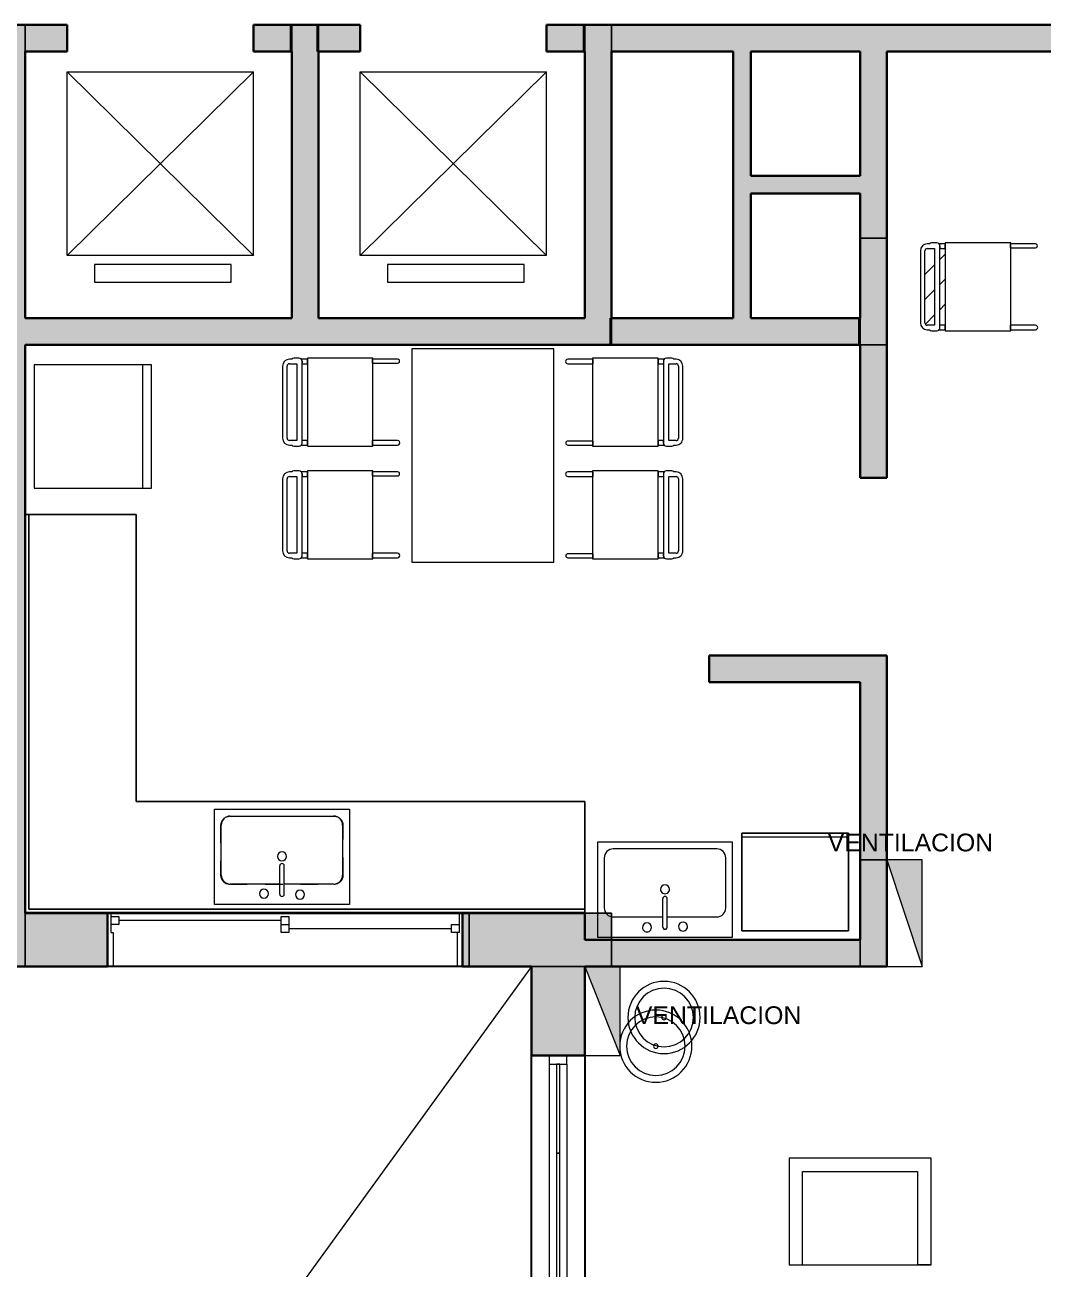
# Model space of a CAD drawing. Header units: metres. Extents: x 42 to 294, y -52 to 32.
# Drawn here: x 62.22 to 67.95, y -15.66 to -8.66 of the extents above; entities that cross this region are included whole.
import ezdxf

# ---------------------------------------------------------------- set-up
doc = ezdxf.new("R2010")
doc.units = ezdxf.units.M
doc.header["$LTSCALE"] = 0.15
doc.linetypes.add('Dash dot dot', pattern=[0.03, 0.012, -0.006, 0, -0.006, 0, -0.006])
doc.layers.get('0').update_dxf_attribs({"lineweight": 20})
for name, color, linetype, lineweight in [('A-FLORCAM', 3, 'Continuous', 9), ('A-FLORPAM', 8, 'Continuous', 9), ('A-GLAZIDM', 6, 'Continuous', 9), ('A-WALL', 2, 'Continuous', 30), ('A-WALLCWM', 6, 'Continuous', 9), ('E-LITEEQM', 4, 'Continuous', 9), ('F-AFFFEQM', 6, 'Continuous', 9), ('I-DETLFUM', 2, 'Continuous', 9), ('P-SANRFIM', 6, 'Continuous', 9), ('VENTILACIONES', 4, 'Continuous', 9)]:
    doc.layers.add(name, color=color, linetype=linetype, lineweight=lineweight)
doc.layers.add('Hatch', color=8, linetype='Continuous')
doc.layers.add('MUROS', color=11, linetype='Continuous')
doc.styles.get("Standard").update_dxf_attribs({"font": 'arial.ttf', "height": 0.15})
pattern_1 = [(45, (71.28065, -13.41981), (-0.0707107, 0.0707107), [])]

# ---------------------------------------------------------------- blocks, each defined once
blk = doc.blocks.new('Deslizante con cubrejuntas - 2000 x 1200mm-111-04 Tercer piso')
at = {"layer": 'A-GLAZIDM', "lineweight": 13}
for p, q in [((-0.96825, 0.15), (-1, 0.15)), ((-0.96825, -0.04205), (-0.96825, 0.15)), ((0.96825, 0.15), (1, 0.15)), ((0.96825, -0.04205), (0.96825, 0.15)), ((1, 0.15), (1, -0.15)), ((-0.98095, -0.04205), (-0.96825, -0.04205)), ((-0.98095, -0.15), (-0.98095, -0.04205)), ((-0.96825, -0.04205), (-0.9365, -0.04205)), ((-0.9365, -0.04205), (-0.9365, -0.0865)), ((-0.022225, -0.064275), (-0.9365, -0.064275)), ((-0.022225, -0.04205), (0.022225, -0.04205)), ((-0.022225, -0.13095), (-0.022225, -0.04205)), ((0.022225, -0.04205), (0.022225, -0.13095)), ((0.98095, -0.04205), (0.96825, -0.04205)), ((0.98095, -0.15), (0.98095, -0.04205)), ((-0.9365, -0.0865), (-0.98095, -0.0865)), ((0.022225, -0.0865), (-0.022225, -0.0865)), ((0.022225, -0.13095), (-0.022225, -0.13095)), ((0.022225, -0.108725), (0.9365, -0.108725)), ((0.9365, -0.0865), (0.98095, -0.0865)), ((0.9365, -0.13095), (0.9365, -0.0865)), ((0.98095, -0.13095), (0.9365, -0.13095)), ((-1, -0.15), (-0.98095, -0.15)), ((1, -0.15), (0.98095, -0.15))]:
    blk.add_line(p, q, dxfattribs=at)
blk = doc.blocks.new('Panel de sistema - Acristalado-106-04 Tercer piso')
at = {"layer": 'A-WALLCWM'}
for p, q in [((0.25, 0.01), (-0.25, 0.01)), ((-0.25, 0.01), (-0.25, -0.01)), ((0.25, -0.01), (0.25, 0.01)), ((-0.25, -0.01), (0.25, -0.01))]:
    blk.add_line(p, q, dxfattribs=at)
blk = doc.blocks.new('Panel de sistema - Acristalado-102-04 Tercer piso')
at = {"layer": 'A-WALLCWM'}
for p, q in [((0.5, 0.01), (-0.5, 0.01)), ((-0.5, 0.01), (-0.5, -0.01)), ((0.5, -0.01), (0.5, 0.01)), ((-0.5, -0.01), (0.5, -0.01))]:
    blk.add_line(p, q, dxfattribs=at)
blk = doc.blocks.new('Montante rectangular - Montante rectangular - 5x10 cm Aluminio-101-04 Tercer piso')
at = {"layer": 'A-WALLCWM'}
h = blk.add_hatch(dxfattribs=at)
h.set_pattern_fill('FP1_5', color=256, style=0, pattern_type=2)
h.set_pattern_definition([(315, (0.026, 0.208), (0.25173, 0.25173), []), (315, (0.407, 0.208), (0.25173, 0.25173), [])])
h.paths.add_polyline_path([(-0.05, 0.05), (-0.05, -0.05), (0, -0.05), (0, 0.05)], flags=0)
at = {"layer": 'A-WALLCWM', "lineweight": 13}
for p, q in [((-0.05, 0.05), (-0.05, -0.05)), ((0, 0.05), (-0.05, 0.05)), ((0, -0.05), (0, 0.05)), ((-0.05, -0.05), (0, -0.05))]:
    blk.add_line(p, q, dxfattribs=at)
blk = doc.blocks.new('Montante rectangular - Montante rectangular - 5x10 cm Aluminio-93-04 Tercer piso')
at = {"layer": 'A-WALLCWM'}
for p, q in [((20.7336, -3.1307), (20.7336, -4.1307)), ((20.8336, -3.1307), (20.8336, -4.1307))]:
    blk.add_line(p, q, dxfattribs=at)
blk = doc.blocks.new('Montante rectangular - Montante rectangular - 5x10 cm Aluminio-99-04 Tercer piso')
at = {"layer": 'A-WALLCWM'}
for p, q in [((20.7336, -2.6307), (20.7336, -3.1307)), ((20.8336, -2.6307), (20.8336, -3.1307))]:
    blk.add_line(p, q, dxfattribs=at)
blk = doc.blocks.new('Contemporary Seating - Armchair-37-04 Tercer piso')
at = {"layer": 'I-DETLFUM'}
for p, q in [((0.5214, 0), (-0.2786, 0)), ((-0.2786, 0), (-0.2786, -0.6)), ((0.5214, 0), (-0.2786, 0)), ((-0.2786, 0), (-0.2786, -0.6)), ((0.5214, -0.6), (0.5214, 0)), ((0.5214, -0.6), (0.5214, 0)), ((-0.2024, -0.0759), (0.4452, -0.0759)), ((-0.2024, -0.6), (-0.2024, -0.0759)), ((0.4452, -0.0759), (0.4452, -0.6)), ((-0.2786, -0.6), (0.5214, -0.6)), ((-0.2786, -0.6), (-0.2024, -0.6)), ((-0.2024, -0.6), (0.4452, -0.6)), ((0.5214, -0.6), (0.4452, -0.6))]:
    blk.add_line(p, q, dxfattribs=at)
blk = doc.blocks.new('Floor Lamp _5_ - 100 watt Incandescent-32-04 Tercer piso')
at = {"layer": 'E-LITEEQM'}
for radius, start, end in [(0.2032, 0, 180), (0.2032, 360, 180), (0.1651, 360, 180), (0.2032, 180, 0), (0.2032, 180, 360), (0.1651, 180, 360), (0.0127, 360, 180), (0.0127, 180, 360)]:
    blk.add_arc((0, 0), radius, start, end, dxfattribs=at)
blk = doc.blocks.new('M_Ascensor eléctrico-4 personas - 1000 x 880mm-29-04 Tercer piso')
at = {"layer": 'F-AFFFEQM'}
for p, q in [((-0.3998, 0.6025), (-0.3998, 0.5025)), ((0.3702, 0.6025), (-0.3998, 0.6025)), ((0.3702, 0.5025), (0.3702, 0.6025)), ((-0.3998, 0.5025), (0.3702, 0.5025)), ((-0.525, 0.4525), (0.525, -0.5825)), ((-0.525, -0.5825), (0.525, 0.4525)), ((-0.525, 0.4525), (-0.525, -0.5825)), ((-0.525, 0.4525), (0.525, 0.4525)), ((0.525, 0.4525), (0.525, -0.5825)), ((0.525, -0.5825), (-0.525, -0.5825))]:
    blk.add_line(p, q, dxfattribs=at)
blk = doc.blocks.new('Counter Top - Corner w sink - 600mm Depth-28-04 Tercer piso')
at = {"layer": 'A-FLORCAM'}
for p, q in [((-0.5755, 2.2406), (-1.2005, 2.2406)), ((-0.5755, 0.625), (-0.5755, 2.2406)), ((1.9495, 0.625), (-0.5755, 0.625)), ((1.9495, 0), (1.9495, 0.625)), ((-1.2005, 0), (1.9495, 0))]:
    blk.add_line(p, q, dxfattribs=at)
at = {"layer": 'A-FLORCAM', "lineweight": 25}
for p, q in [((-0.5755, 2.2406), (-1.2005, 2.2406)), ((-1.1814, 2.2406), (-1.1814, 0.0191)), ((-0.5755, 0.625), (-0.5755, 2.2406)), ((-0.5755, 0.625), (1.9495, 0.625)), ((1.9495, 0.625), (1.9495, 0)), ((-1.1814, 0.0191), (1.9495, 0.0191)), ((1.9495, 0), (-1.2005, 0))]:
    blk.add_line(p, q, dxfattribs=at)
at = {"layer": 'A-FLORCAM', "linetype": 'Dash dot dot'}
for p, q in [((0.5395, 0.54), (-0.0505, 0.54)), ((-0.1005, 0.49), (-0.1005, 0.21)), ((0.5895, 0.21), (0.5895, 0.49)), ((-0.0505, 0.16), (0.5395, 0.16))]:
    blk.add_line(p, q, dxfattribs=at)
for centre, start, end in [((-0.0505, 0.49), 90, 180), ((0.5395, 0.49), 360, 90), ((-0.0505, 0.21), 180, 270), ((0.5395, 0.21), 270, 0)]:
    blk.add_arc(centre, 0.05, start, end, dxfattribs=at)
blk = doc.blocks.new('M_Sink Kitchen-Single - 760 x 535mm-27-04 Tercer piso')
at = {"layer": 'P-SANRFIM'}
for p, q in [((-0.3643, -0.2698), (-0.3643, 0.2652)), ((-0.3643, 0.2652), (0.3957, 0.2652)), ((-0.2754, 0.2271), (0.3068, 0.2271)), ((0.3957, 0.2652), (0.3957, -0.2698)), ((-0.3262, -0.1047), (-0.3262, 0.1763)), ((0.3576, 0.1763), (0.3576, -0.1047)), ((0.003, -0.2127), (0.003, -0.0531)), ((0.0284, -0.2127), (0.0284, -0.0531)), ((0.003, -0.1555), (-0.2754, -0.1555)), ((0.3068, -0.1555), (0.0284, -0.1555)), ((0.3957, -0.2698), (-0.3643, -0.2698))]:
    blk.add_line(p, q, dxfattribs=at)
for centre, radius, start, end in [((-0.2754, 0.1763), 0.0508, 90, 180), ((0.3068, 0.1763), 0.0508, 360, 90), ((0.0157, 0), 0.0254, 360, 180), ((0.0157, 0), 0.0254, 180, 0), ((0.0157, -0.0531), 0.0127, 360, 180), ((-0.2754, -0.1047), 0.0508, 180, 270), ((0.3068, -0.1047), 0.0508, 270, 0), ((-0.0859, -0.2096), 0.0254, 360, 180), ((-0.0859, -0.2096), 0.0254, 180, 0), ((0.1173, -0.2148), 0.0254, 360, 180), ((0.0157, -0.2127), 0.0127, 180, 0), ((0.1173, -0.2148), 0.0254, 180, 0)]:
    blk.add_arc(centre, radius, start, end, dxfattribs=at)
blk = doc.blocks.new('Refrigerator - 695 x 1650 x 660mm-9-04 Tercer piso')
at = {"layer": 'F-AFFFEQM'}
for p, q in [((0.695, 0.762), (0, 0.762)), ((0, 0.762), (0, 0.102)), ((0.695, 0.762), (0, 0.762)), ((0, 0.762), (0, 0.102)), ((0.695, 0.102), (0.695, 0.762)), ((0.695, 0.102), (0.695, 0.762)), ((0.695, 0.152), (0, 0.152)), ((0, 0.102), (0.695, 0.102)), ((0, 0.102), (0.695, 0.102))]:
    blk.add_line(p, q, dxfattribs=at)
blk = doc.blocks.new('Washer - 600 x 820 x 550mm-26-04 Tercer piso')
at = {"layer": 'F-AFFFEQM'}
for p, q in [((0.1487, 0.675), (-0.4513, 0.675)), ((-0.4513, 0.675), (-0.4513, 0.125)), ((-0.4513, 0.125), (-0.4513, 0.675)), ((-0.4513, 0.675), (0.1487, 0.675)), ((-0.4513, 0.125), (-0.4513, 0.675)), ((-0.4513, 0.675), (0.1487, 0.675)), ((-0.4513, 0.655), (0.1487, 0.655)), ((0.1487, 0.125), (0.1487, 0.675)), ((0.1487, 0.675), (0.1487, 0.125)), ((0.1487, 0.675), (0.1487, 0.125)), ((-0.4513, 0.125), (0.1487, 0.125)), ((0.1487, 0.125), (-0.4513, 0.125)), ((-0.4513, 0.125), (0.1487, 0.125))]:
    blk.add_line(p, q, dxfattribs=at)
blk = doc.blocks.new('Sink - Kitchen _12_ - 760 x 535mm-25-04 Tercer piso')
at = {"layer": 'P-SANRFIM'}
for p, q in [((0.3957, 0.2698), (-0.3643, 0.2698)), ((-0.3643, 0.2698), (-0.3643, -0.2652)), ((-0.3643, 0.2698), (-0.3643, -0.2652)), ((0.3957, 0.2698), (-0.3643, 0.2698)), ((0.003, 0.2127), (0.003, 0.0531)), ((0.0284, 0.2127), (0.0284, 0.0531)), ((0.3957, -0.2652), (0.3957, 0.2698)), ((0.3957, -0.2652), (0.3957, 0.2698)), ((0.003, 0.1555), (-0.2754, 0.1555)), ((0.3068, 0.1555), (0.0284, 0.1555)), ((-0.3262, 0.1047), (-0.3262, -0.1763)), ((0.3576, -0.1763), (0.3576, 0.1047)), ((-0.3643, -0.2652), (0.3957, -0.2652)), ((-0.3643, -0.2652), (0.3957, -0.2652)), ((-0.2754, -0.2271), (0.3068, -0.2271))]:
    blk.add_line(p, q, dxfattribs=at)
for centre, radius, start, end in [((-0.0859, 0.2096), 0.0254, 360, 180), ((0.0157, 0.2127), 0.0127, 360, 180), ((0.1173, 0.2148), 0.0254, 360, 180), ((0.1173, 0.2148), 0.0254, 180, 0), ((-0.2754, 0.1047), 0.0508, 90, 180), ((-0.0859, 0.2096), 0.0254, 180, 0), ((0.3068, 0.1047), 0.0508, 360, 90), ((0.0157, 0), 0.0254, 360, 180), ((0.0157, 0), 0.0254, 180, 0), ((0.0157, 0.0531), 0.0127, 180, 0), ((-0.2754, -0.1763), 0.0508, 180, 270), ((0.3068, -0.1763), 0.0508, 270, 0)]:
    blk.add_arc(centre, radius, start, end, dxfattribs=at)
blk = doc.blocks.new('M_Table-Rectangular - 1200 x 800 mm-75-02 Primer piso')
at = {"layer": 'I-DETLFUM'}
for p, q in [((0.6, 0.4), (-0.6, 0.4)), ((-0.6, 0.4), (-0.6, -0.4)), ((0.6, -0.4), (0.6, 0.4)), ((-0.6, -0.4), (0.6, -0.4))]:
    blk.add_line(p, q, dxfattribs=at)
blk = doc.blocks.new('Chair - Kinder - Chair - Kinder-76-02 Primer piso')
at = {"layer": 'I-DETLFUM'}
for p, q in [((-0.2516, 0.3459), (-0.2516, 0.2032)), ((-0.2295, 0.2032), (-0.2295, 0.3459)), ((0.2056, 0.3459), (0.2056, 0.2032)), ((0.231, 0.2032), (0.231, 0.3459)), ((0.2374, 0.2062), (-0.2579, 0.2062)), ((-0.2579, 0.2062), (-0.2579, -0.1621)), ((-0.2516, 0.2032), (-0.2295, 0.2032)), ((0.2056, 0.2032), (0.231, 0.2032)), ((0.2374, -0.1621), (0.2374, 0.2062)), ((-0.2579, -0.1621), (0.2374, -0.1621)), ((-0.2579, -0.2093), (-0.2579, -0.2391)), ((-0.2262, -0.1621), (-0.2516, -0.1621)), ((-0.2516, -0.1621), (-0.2516, -0.196)), ((0.2209, -0.1922), (-0.2414, -0.1922)), ((-0.2407, -0.1921), (-0.2306, -0.1922)), ((-0.2262, -0.1922), (-0.2262, -0.1621)), ((0.231, -0.1621), (0.2056, -0.1621)), ((0.2056, -0.1621), (0.2056, -0.1922)), ((0.231, -0.196), (0.231, -0.1621)), ((0.2374, -0.2391), (0.2374, -0.2093)), ((-0.2516, -0.2504), (-0.2516, -0.2637)), ((-0.2262, -0.222), (0.2056, -0.222)), ((-0.2262, -0.2637), (-0.2262, -0.222)), ((0.1929, -0.2764), (-0.2135, -0.2764)), ((0.2056, -0.222), (0.2056, -0.2637)), ((0.231, -0.2637), (0.231, -0.2504)), ((-0.2135, -0.3018), (0.1929, -0.3018))]:
    blk.add_line(p, q, dxfattribs=at)
for centre, radius, start, end in [((-0.2405, 0.3459), 0.0111, 360, 180), ((0.2183, 0.3459), 0.0127, 360, 180), ((-0.2408, -0.2093), 0.0171, 92.12676, 180), ((-0.2408, -0.2093), 0.0171, 89.54652, 128.9719), ((0.2203, -0.2093), 0.0171, 360, 87.87324), ((0.2203, -0.2093), 0.0171, 51.0281, 87.87324), ((-0.239, -0.2359), 0.0192, 189.54628, 229.07642), ((-0.2135, -0.2637), 0.0381, 180, 270), ((-0.2135, -0.2637), 0.0127, 180, 270), ((0.1929, -0.2637), 0.0381, 270, 360), ((0.1929, -0.2637), 0.0127, 270, 360), ((0.2185, -0.2359), 0.0192, 310.92358, 350.45372)]:
    blk.add_arc(centre, radius, start, end, dxfattribs=at)
blk = doc.blocks.new('Chair - Kinder - Chair - Kinder-77-02 Primer piso')
at = {"layer": 'I-DETLFUM'}
for p, q in [((-0.2516, 0.3459), (-0.2516, 0.2032)), ((-0.2295, 0.2032), (-0.2295, 0.3459)), ((0.2056, 0.3459), (0.2056, 0.2032)), ((0.231, 0.2032), (0.231, 0.3459)), ((0.2374, 0.2062), (-0.2579, 0.2062)), ((-0.2579, 0.2062), (-0.2579, -0.1621)), ((-0.2516, 0.2032), (-0.2295, 0.2032)), ((0.2056, 0.2032), (0.231, 0.2032)), ((0.2374, -0.1621), (0.2374, 0.2062)), ((-0.2579, -0.1621), (0.2374, -0.1621)), ((-0.2579, -0.2093), (-0.2579, -0.2391)), ((-0.2262, -0.1621), (-0.2516, -0.1621)), ((-0.2516, -0.1621), (-0.2516, -0.196)), ((0.2209, -0.1922), (-0.2414, -0.1922)), ((-0.2407, -0.1921), (-0.2306, -0.1922)), ((-0.2262, -0.1922), (-0.2262, -0.1621)), ((0.231, -0.1621), (0.2056, -0.1621)), ((0.2056, -0.1621), (0.2056, -0.1922)), ((0.231, -0.196), (0.231, -0.1621)), ((0.2374, -0.2391), (0.2374, -0.2093)), ((-0.2516, -0.2504), (-0.2516, -0.2637)), ((-0.2262, -0.222), (0.2056, -0.222)), ((-0.2262, -0.2637), (-0.2262, -0.222)), ((0.1929, -0.2764), (-0.2135, -0.2764)), ((0.2056, -0.222), (0.2056, -0.2637)), ((0.231, -0.2637), (0.231, -0.2504)), ((-0.2135, -0.3018), (0.1929, -0.3018))]:
    blk.add_line(p, q, dxfattribs=at)
for centre, radius, start, end in [((-0.2405, 0.3459), 0.0111, 360, 180), ((0.2183, 0.3459), 0.0127, 360, 180), ((-0.2408, -0.2093), 0.0171, 92.12676, 180), ((-0.2408, -0.2093), 0.0171, 89.54652, 128.9719), ((0.2203, -0.2093), 0.0171, 360, 87.87324), ((0.2203, -0.2093), 0.0171, 51.0281, 87.87324), ((-0.239, -0.2359), 0.0192, 189.54628, 229.07642), ((-0.2135, -0.2637), 0.0381, 180, 270), ((-0.2135, -0.2637), 0.0127, 180, 270), ((0.1929, -0.2637), 0.0381, 270, 360), ((0.1929, -0.2637), 0.0127, 270, 360), ((0.2185, -0.2359), 0.0192, 310.92358, 350.45372)]:
    blk.add_arc(centre, radius, start, end, dxfattribs=at)
blk = doc.blocks.new('Contemporary Seating - Armchair-85-02 Primer piso')
at = {"layer": 'I-DETLFUM'}
for p, q in [((0.5214, 0), (-0.2786, 0)), ((-0.2786, 0), (-0.2786, -0.6)), ((0.5214, 0), (-0.2786, 0)), ((-0.2786, 0), (-0.2786, -0.6)), ((0.5214, -0.6), (0.5214, 0)), ((0.5214, -0.6), (0.5214, 0)), ((-0.2024, -0.0759), (0.4452, -0.0759)), ((-0.2024, -0.6), (-0.2024, -0.0759)), ((0.4452, -0.0759), (0.4452, -0.6)), ((-0.2786, -0.6), (0.5214, -0.6)), ((-0.2786, -0.6), (-0.2024, -0.6)), ((-0.2024, -0.6), (0.4452, -0.6)), ((0.5214, -0.6), (0.4452, -0.6))]:
    blk.add_line(p, q, dxfattribs=at)
blk = doc.blocks.new('Floor Lamp _5_ - 100 watt Incandescent-92-02 Primer piso')
at = {"layer": 'E-LITEEQM'}
for radius, start, end in [(0.2032, 0, 180), (0.2032, 360, 180), (0.1651, 360, 180), (0.2032, 180, 0), (0.2032, 180, 360), (0.1651, 180, 360), (0.0127, 360, 180), (0.0127, 180, 360)]:
    blk.add_arc((0, 0), radius, start, end, dxfattribs=at)

msp = doc.modelspace()

# ---------------------------------------------------------------- hatches: boundary and pattern name
at = {"layer": 'A-FLORPAM'}
h = msp.add_hatch(dxfattribs=at)
h.set_pattern_fill('FP1_1', color=256, style=0, pattern_type=2)
h.set_pattern_definition(pattern_1)
edge = h.paths.add_edge_path(flags=0)
edge.add_line((67.3377, -10.3494), (67.3377, -9.9176))
edge.add_line((67.3377, -9.9176), (67.2959, -9.9176))
edge.add_arc((67.2959, -9.9303), 0.0127, 90, 180)
edge.add_line((67.2832, -9.9303), (67.2832, -10.3367))
edge.add_arc((67.2959, -10.3367), 0.0127, 180, 270)
edge.add_line((67.2959, -10.3494), (67.3377, -10.3494))
h = msp.add_hatch(dxfattribs=at)
h.set_pattern_fill('FP1_1', color=256, style=0, pattern_type=2)
h.set_pattern_definition(pattern_1)
h.paths.add_polyline_path([(67.3975, -9.9176), (67.3674, -9.9176), (67.3674, -10.3494), (67.3975, -10.3494)], flags=0)
at = {"layer": 'Hatch'}
msp.add_hatch(color=256, dxfattribs=at).paths.add_polyline_path([(65.5177, -10.309), (65.5177, -8.809), (65.5177, -8.659), (65.3677, -8.659), (65.3677, -8.809), (65.3677, -10.309), (63.8677, -10.309), (63.8677, -8.809), (63.8677, -8.659), (63.7177, -8.659), (63.7177, -8.809), (63.7177, -10.309), (62.2177, -10.309), (62.2177, -8.809), (62.2177, -8.659), (62.0677, -8.659), (62.0677, -8.809), (62.0677, -9.709), (62.0677, -9.859), (62.0677, -13.659), (62.0677, -13.959), (62.2177, -13.959), (62.2177, -13.659), (62.2177, -10.459), (65.5177, -10.459)])
at = {"layer": 'Hatch', "ltscale": 0.2}
for points in [[(67.0677, -9.859), (66.9177, -9.859), (66.9177, -10.459), (67.0677, -10.459)], [(67.0677, -13.359), (66.9177, -13.359), (66.9177, -13.959), (67.0677, -13.959)], [(65.5177, -13.959), (65.5177, -13.659), (64.7177, -13.659), (64.7177, -13.959)]]:
    msp.add_hatch(color=256, dxfattribs=at).paths.add_polyline_path(points)
at = {"layer": 'MUROS'}
h = msp.add_hatch(color=256, dxfattribs=at)
h.paths.add_polyline_path([(62.4527, -8.659), (62.2177, -8.659), (62.2177, -8.809), (62.4527, -8.809)])
h.paths.add_polyline_path([(63.713, -8.659), (63.5027, -8.659), (63.5027, -8.809), (63.713, -8.809)])
h.paths.add_polyline_path([(64.1027, -8.659), (63.8677, -8.659), (63.8677, -8.809), (64.1027, -8.809)])
h.paths.add_polyline_path([(65.363, -8.659), (65.1527, -8.659), (65.1527, -8.809), (65.363, -8.809)])
h.paths.add_polyline_path([(70.5677, -8.659), (65.5177, -8.659), (65.5177, -8.809), (66.2027, -8.809), (66.2027, -10.309), (65.5177, -10.309), (65.5177, -10.459), (66.913, -10.459), (66.913, -10.309), (66.3027, -10.309), (66.3027, -9.609), (66.9177, -9.609), (66.9177, -9.859), (67.0677, -9.859), (67.0677, -8.809), (70.5677, -8.809)])
h.paths.add_polyline_path([(66.3027, -8.809), (66.9177, -8.809), (66.9177, -9.509), (66.3027, -9.509)], flags=16)
h.paths.add_polyline_path([(67.0677, -10.459), (66.9177, -10.459), (66.9177, -11.209), (67.0677, -11.209)])
h.paths.add_polyline_path([(67.0677, -12.209), (66.0677, -12.209), (66.0677, -12.359), (66.9177, -12.359), (66.9177, -13.359), (67.0677, -13.359)])
h.paths.add_polyline_path([(62.063, -9.709), (61.3994, -9.709), (61.3994, -9.859), (62.063, -9.859)])
h.paths.add_polyline_path([(61.3994, -9.709), (61.1177, -9.709), (61.1177, -8.809), (61.3994, -8.809), (61.3994, -8.659), (60.9177, -8.659), (60.9177, -8.809), (60.9677, -8.809), (60.9677, -9.859), (61.3994, -9.859)])
h.paths.add_polyline_path([(62.063, -8.659), (61.3994, -8.659), (61.3994, -8.809), (62.063, -8.809)])
h = msp.add_hatch(color=256, dxfattribs=at)
h.paths.add_polyline_path([(64.7177, -13.659), (64.6802, -13.659), (64.6802, -13.959), (64.7177, -13.959)])
h.paths.add_polyline_path([(62.6802, -13.659), (62.2177, -13.659), (62.2177, -13.959), (62.6802, -13.959)])
h.paths.add_polyline_path([(62.0677, -13.659), (61.8177, -13.659), (61.8177, -13.959), (62.0677, -13.959)])
h = msp.add_hatch(color=256, dxfattribs=at)
h.paths.add_polyline_path([(66.9177, -13.809), (65.5177, -13.809), (65.5177, -13.959), (66.9177, -13.959)])
h.paths.add_polyline_path([(65.3677, -13.959), (65.0677, -13.959), (65.0677, -14.459), (65.3677, -14.459)])
at = {"layer": 'VENTILACIONES'}
for points in [[(67.2677, -13.959), (67.2677, -13.359), (67.0677, -13.359)], [(65.5677, -13.959), (65.3677, -13.959), (65.5677, -14.459)]]:
    msp.add_hatch(color=256, dxfattribs=at).paths.add_polyline_path(points)

# ---------------------------------------------------------------- linework, layer by layer
msp.add_line((65.0677, -13.959), (60.7927, -19.859))
at = {"layer": 'A-WALL', "lineweight": 35}
for p, q in [((62.4527, -8.659), (60.9177, -8.659)), ((62.4527, -8.809), (62.4527, -8.659)), ((64.1027, -8.659), (63.5027, -8.659)), ((63.5027, -8.809), (63.5027, -8.659)), ((63.713, -8.809), (63.713, -8.659)), ((63.863, -8.809), (63.863, -8.659)), ((64.1027, -8.809), (64.1027, -8.659)), ((70.5677, -8.659), (65.1527, -8.659)), ((65.1527, -8.809), (65.1527, -8.659)), ((65.363, -8.809), (65.363, -8.659)), ((62.2177, -10.309), (62.2177, -8.809)), ((62.2177, -8.809), (62.4527, -8.809)), ((63.5027, -8.809), (63.7177, -8.809)), ((63.7177, -8.809), (63.7177, -10.309)), ((63.8677, -8.809), (64.1027, -8.809)), ((63.8677, -10.309), (63.8677, -8.809)), ((65.1527, -8.809), (65.3677, -8.809)), ((65.3677, -8.809), (65.3677, -10.309)), ((65.5177, -8.809), (66.2027, -8.809)), ((65.5177, -10.309), (65.5177, -8.809)), ((66.2027, -8.809), (66.2027, -10.309)), ((66.3027, -8.809), (66.9177, -8.809)), ((66.3027, -9.509), (66.3027, -8.809)), ((66.9177, -8.809), (66.9177, -9.509)), ((67.0677, -11.209), (67.0677, -8.809)), ((67.0677, -8.809), (70.5677, -8.809)), ((66.9177, -9.509), (66.3027, -9.509)), ((66.3027, -10.309), (66.3027, -9.609)), ((66.3027, -9.609), (66.9177, -9.609)), ((66.9177, -9.609), (66.9177, -10.309)), ((63.7177, -10.309), (62.2177, -10.309)), ((65.3677, -10.309), (63.8677, -10.309)), ((65.513, -10.459), (65.513, -10.309)), ((65.513, -10.459), (65.513, -10.309)), ((66.2027, -10.309), (65.5177, -10.309)), ((66.9177, -10.309), (66.3027, -10.309)), ((66.913, -10.459), (66.913, -10.309)), ((66.913, -10.459), (66.913, -10.309)), ((66.913, -10.459), (66.913, -10.309)), ((62.2177, -13.659), (62.2177, -10.459)), ((62.2177, -10.459), (66.9177, -10.459)), ((66.9177, -10.459), (66.9177, -11.209)), ((66.9177, -11.209), (67.0677, -11.209)), ((67.0677, -12.209), (66.0677, -12.209)), ((66.0677, -12.209), (66.0677, -12.359)), ((67.0677, -13.959), (67.0677, -12.209)), ((66.0677, -12.359), (66.9177, -12.359)), ((66.9177, -12.359), (66.9177, -13.809)), ((62.6802, -13.659), (62.2177, -13.659)), ((62.6802, -13.959), (62.6802, -13.659)), ((65.3677, -13.659), (64.6802, -13.659)), ((64.6802, -13.659), (64.6802, -13.959)), ((65.3677, -13.809), (65.3677, -13.659)), ((66.9177, -13.809), (65.3677, -13.809)), ((61.8177, -13.959), (62.6802, -13.959)), ((64.6802, -13.959), (65.0677, -13.959)), ((65.0677, -13.959), (65.0677, -14.459)), ((65.3677, -14.459), (65.3677, -13.959)), ((65.3677, -13.959), (67.0677, -13.959)), ((65.0677, -14.459), (65.3677, -14.459))]:
    msp.add_line(p, q, dxfattribs=at)
at = {"layer": 'A-WALL'}
for p, q in [((62.6802, -13.659), (64.6802, -13.659)), ((64.6802, -13.959), (62.6802, -13.959)), ((65.0677, -18.959), (65.0677, -14.459)), ((65.3677, -14.459), (65.3677, -18.959))]:
    msp.add_line(p, q, dxfattribs=at)
at = {"layer": 'Hatch'}
for p, q in [((62.2177, -8.809), (62.2177, -8.659)), ((63.7177, -8.809), (63.7177, -8.659)), ((63.8677, -8.809), (63.8677, -8.659)), ((65.3677, -8.809), (65.3677, -8.659)), ((65.5177, -8.809), (65.5177, -8.659)), ((65.5177, -10.309), (65.5177, -10.459)), ((62.2177, -13.659), (62.2177, -13.959))]:
    msp.add_line(p, q, dxfattribs=at)
at = {"layer": 'Hatch', "ltscale": 0.2}
for p, q in [((67.0677, -9.859), (66.9177, -9.859)), ((66.9177, -9.859), (66.9177, -10.459)), ((67.0677, -10.459), (67.0677, -9.859)), ((66.9177, -10.459), (67.0677, -10.459)), ((67.0677, -13.359), (66.9177, -13.359)), ((66.9177, -13.359), (66.9177, -13.959)), ((67.0677, -13.959), (67.0677, -13.359)), ((64.7177, -13.959), (64.7177, -13.659)), ((64.7177, -13.659), (65.5177, -13.659)), ((65.5177, -13.659), (65.5177, -13.959)), ((65.5177, -13.959), (64.7177, -13.959)), ((66.9177, -13.959), (67.0677, -13.959))]:
    msp.add_line(p, q, dxfattribs=at)
at = {"layer": 'VENTILACIONES'}
for p, q in [((67.2677, -13.359), (67.0677, -13.359)), ((67.0677, -13.359), (67.2677, -13.959)), ((67.2677, -13.959), (67.2677, -13.359)), ((65.3677, -13.959), (65.3677, -14.459)), ((65.3677, -13.959), (65.5677, -14.459)), ((65.5677, -14.459), (65.5677, -13.959)), ((67.0677, -13.959), (67.2677, -13.959)), ((65.3677, -14.459), (65.5677, -14.459))]:
    msp.add_line(p, q, dxfattribs=at)

# ---------------------------------------------------------------- block references
at = {"layer": 'A-FLORCAM'}
msp.add_blockref('Counter Top - Corner w sink - 600mm Depth-28-04 Tercer piso', (63.4181, -13.6549), dxfattribs=at)
at = {"layer": 'A-GLAZIDM', "rotation": 180}
msp.add_blockref('Deslizante con cubrejuntas - 2000 x 1200mm-111-04 Tercer piso', (63.6802, -13.809), dxfattribs=at)
at = {"layer": 'A-WALLCWM'}
for name, p, rotation in [('Montante rectangular - Montante rectangular - 5x10 cm Aluminio-101-04 Tercer piso', (65.2177, -14.459), 89.9999999999999), ('Panel de sistema - Acristalado-106-04 Tercer piso', (65.2177, -14.759), 269.9999999999999), ('Panel de sistema - Acristalado-102-04 Tercer piso', (65.2177, -15.509), 269.9999999999999)]:
    msp.add_blockref(name, p, dxfattribs=dict(at, rotation=rotation))
for name in ['Montante rectangular - Montante rectangular - 5x10 cm Aluminio-99-04 Tercer piso', 'Montante rectangular - Montante rectangular - 5x10 cm Aluminio-93-04 Tercer piso']:
    msp.add_blockref(name, (44.4341, -11.8784), dxfattribs=at)
at = {"layer": 'E-LITEEQM'}
for name, p in [('Floor Lamp _5_ - 100 watt Incandescent-92-02 Primer piso', (65.814, -14.2458)), ('Floor Lamp _5_ - 100 watt Incandescent-32-04 Tercer piso', (65.7677, -14.4075))]:
    msp.add_blockref(name, p, dxfattribs=at)
at = {"layer": 'F-AFFFEQM'}
for name, p, rotation in [('M_Ascensor eléctrico-4 personas - 1000 x 880mm-29-04 Tercer piso', (62.9777, -9.5049), 180), ('M_Ascensor eléctrico-4 personas - 1000 x 880mm-29-04 Tercer piso', (64.6277, -9.5049), 180), ('Refrigerator - 695 x 1650 x 660mm-9-04 Tercer piso', (63.0297, -11.2674), 89.99999999999993)]:
    msp.add_blockref(name, p, dxfattribs=dict(at, rotation=rotation))
msp.add_blockref('Washer - 600 x 820 x 550mm-26-04 Tercer piso', (66.704, -13.884), dxfattribs=at)
at = {"layer": 'I-DETLFUM'}
for name, p, rotation in [('Chair - Kinder - Chair - Kinder-77-02 Primer piso', (67.5596, -10.1438), 269.9999999999995), ('M_Table-Rectangular - 1200 x 800 mm-75-02 Primer piso', (64.7932, -11.0825), 89.99999999999974), ('Chair - Kinder - Chair - Kinder-76-02 Primer piso', (63.9682, -10.7927), 269.9999999999997), ('Chair - Kinder - Chair - Kinder-77-02 Primer piso', (65.6182, -10.7722), 89.99999999999984), ('Chair - Kinder - Chair - Kinder-77-02 Primer piso', (63.9682, -11.4272), 269.9999999999997), ('Chair - Kinder - Chair - Kinder-77-02 Primer piso', (65.6182, -11.4066), 89.99999999999984)]:
    msp.add_blockref(name, p, dxfattribs=dict(at, rotation=rotation))
for name in ['Contemporary Seating - Armchair-37-04 Tercer piso', 'Contemporary Seating - Armchair-85-02 Primer piso']:
    msp.add_blockref(name, (66.7969, -15.0376), dxfattribs=at)
at = {"layer": 'P-SANRFIM'}
msp.add_blockref('M_Sink Kitchen-Single - 760 x 535mm-27-04 Tercer piso', (63.647, -13.3393), dxfattribs=at)
at = {"layer": 'P-SANRFIM', "rotation": 180}
msp.add_blockref('Sink - Kitchen _12_ - 760 x 535mm-25-04 Tercer piso', (65.8353, -13.5243), dxfattribs=at)

# ---------------------------------------------------------------- texts
at = {"ltscale": 0.1, "char_height": 0.1, "width": 2.147718, "attachment_point": 1}
for insert in [(66.7357, -13.211), (65.6557, -14.1831)]:
    msp.add_mtext('VENTILACION', dxfattribs=dict(at, insert=insert))

doc.saveas('drawing.dxf')
